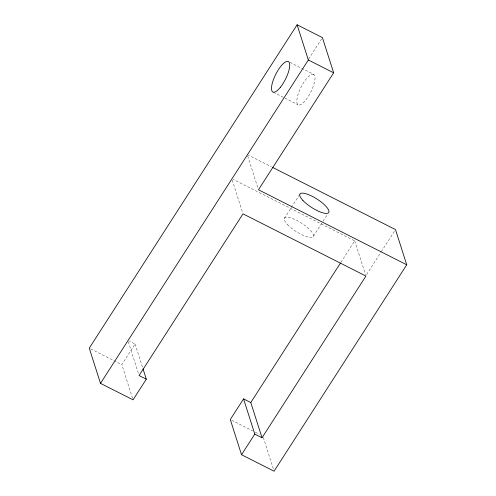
<?xml version="1.0" encoding="UTF-8"?>
<svg xmlns="http://www.w3.org/2000/svg" width="496" height="496" viewBox="0 0 496 496"><rect width="100%" height="100%" fill="white"/><g stroke="black" fill="none" stroke-linecap="round" stroke-linejoin="round"><path stroke-width="0.37" stroke-dasharray="2.48 1.86" d="M308.636 59.055L321.582 38.911M132.575 398.362L121.811 364.628L135.079 343.988L129.158 340.994M284.301 218.469L299.776 194.389M313.404 236.251L322.611 221.935M323.026 221.284L327.211 214.774M340.882 262.384L354.708 240.87L233.145 179.347M366.625 274.53L380.854 252.39M381.269 251.739L394.661 230.9M289.937 62.378L313.881 74.499A17.1 5.45 -63.2 0 1 305.803 99.969A17.1 5.45 -63.2 0 1 298.077 94.364A17.1 5.45 -63.2 0 1 313.881 74.499M273.333 92.256L297.96 104.724M247.244 154.572L271.374 166.786M90.625 348.849L121.811 364.628M231.651 420.217L252.669 430.857M255.378 432.227L259.445 434.285M354.708 240.87L365.478 274.604M247.709 156.035L258.007 188.3M232.233 180.116L242.761 213.113M263.308 437.466L273.606 469.731M135.079 343.988L142.569 367.455M128.315 341.8L138.843 374.796M287.451 224.539A17.1 4.991 32.7 0 0 312.505 237.218A17.1 4.991 32.7 0 0 296.608 220.323A17.1 4.991 32.7 0 0 287.451 224.539"/><path stroke-width="0.74" d="M146.314 379.192L139.078 375.528L242.997 213.85L365.943 276.067L262.024 437.751L250.79 402.554L243.561 398.889L230.293 419.529L241.527 454.733L274.071 471.2L406.732 264.802L258.472 189.77L333.647 72.807L322.419 37.609L297.104 24.8L89.268 348.161L100.502 383.358L133.046 399.832L146.314 379.192L143.034 368.925M100.502 383.358L308.338 59.997L297.104 24.8M250.79 402.554L340.461 263.035M241.527 454.733L254.795 434.087L243.561 398.889M308.338 59.997L333.647 72.807M272.757 167.481L395.498 229.598L406.732 264.802M254.795 434.087L262.024 437.751M302.926 200.458A17.1 4.991 32.7 0 0 327.98 213.137A17.1 4.991 32.7 0 0 312.083 196.242A17.1 4.991 32.7 0 0 302.926 200.458M280.494 87.16A17.1 5.45 -63.2 0 0 288.573 61.684A17.1 5.45 -63.2 0 0 272.769 81.549A17.1 5.45 -63.2 0 0 280.494 87.16"/></g></svg>
